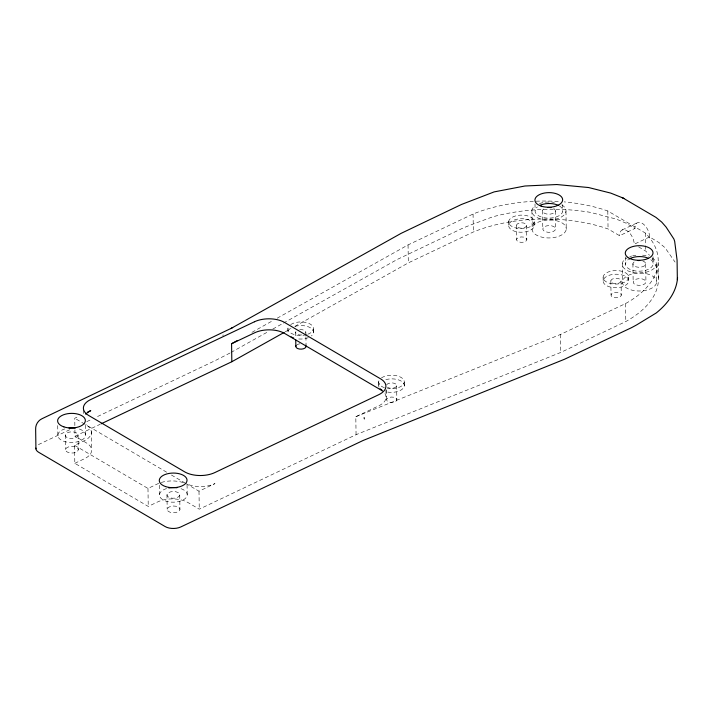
<?xml version="1.0" encoding="UTF-8"?>
<svg xmlns="http://www.w3.org/2000/svg" width="713" height="713" viewBox="0 0 713 713"><rect width="100%" height="100%" fill="white"/><g stroke="black" fill="none" stroke-linecap="round" stroke-linejoin="round"><path stroke-width="0.53" stroke-dasharray="3.56 2.67" d="M222.937 335.868L223.116 334.762M251.939 332.347L272.304 320.939M277.152 318.221L408.059 244.907L473.075 214.016A115.577 60.908 -0.8 0 1 559.758 201.538M231.03 352.454L267.919 331.795M272.767 329.076L282.473 323.64M283.444 323.096L397.114 259.532L461.935 228.552A233.864 121.442 -1.3 0 1 468.343 225.869L492.594 216.868A128.046 67.477 -0.8 0 1 590.355 212.349L616.38 219.132L625.479 222.902L635.016 228.392L634.98 227.492A11.096 6.185 64.6 0 1 641.896 223.08A11.096 6.185 64.6 0 1 649.516 235.343L649.588 236.948L658.91 242.536L665.042 247.714L675.068 262.099M285.155 331.857L290.975 328.604M294.852 326.429L408.308 262.883L473.325 232.001A115.577 60.908 -0.8 0 1 608.055 228.962L619.615 235.709L635.016 228.392M229.96 353.051L215.032 360.707L95.774 417.363M74.865 425.652L74.758 418.246L78.76 416.347M69.722 429.743L39.661 444.021A11.096 5.847 -0.8 0 0 37.753 445.197M86.754 421.65L91.772 419.271M74.918 429.877L75.008 436.222L100.141 424.288M652.101 258.872A115.577 60.908 -0.8 0 1 625.8 321.536L560.783 352.427L356.063 434.689L199.248 509.18L187.956 502.54A21.337 11.248 -0.8 0 0 157.831 501.854L148.233 506.417L74.82 463.316L74.571 445.331L84.17 440.777A21.337 11.248 -0.8 0 0 86.05 424.886L74.758 418.246M74.82 463.316L84.419 458.753A21.337 11.248 -0.8 0 0 86.309 442.862L75.008 436.222M622.119 229.969L637.52 222.652M649.588 236.948L634.187 244.265L634.115 242.661A11.096 6.185 64.6 0 0 626.495 230.397A11.096 6.185 64.6 0 0 619.579 234.809L619.615 235.709M74.571 445.331L147.983 488.45L157.582 483.886A21.337 11.248 -0.8 0 1 183.499 482.692M185.719 483.557A21.337 11.248 -0.8 0 1 187.706 484.573L198.998 491.212L214.996 483.61A21.337 11.248 -0.8 0 1 186.859 483.931M356.063 434.689L355.814 416.713L378.853 405.759A21.337 11.248 -0.8 0 0 384.922 393.621M355.814 416.713L560.534 334.45L625.551 303.56A115.577 60.908 -0.8 0 0 645.488 233.115L607.806 210.986A115.577 60.908 -0.8 0 0 564.135 201.886M166.637 472.202L88.875 426.543A21.337 11.248 -0.8 0 1 85.765 424.137M171.441 475.027L184.881 482.915M638.625 246.885L645.737 251.092A115.577 60.908 -0.8 0 1 649.525 255.343M658.197 262.25L658.447 280.227M656.334 264.425L656.584 282.401A17.076 8.993 -0.8 0 1 630.105 289.603A17.076 8.993 -0.8 0 1 631.95 274.033A17.076 8.993 -0.8 0 1 656.584 282.401M653.046 256.725L653.135 263.249M645.488 233.115L645.657 244.746M645.666 245.807L645.737 251.092M645.684 264.024L645.933 282.161A6.399 3.378 -0.8 0 1 636.005 284.861A6.399 3.378 -0.8 0 1 636.7 279.024A6.399 3.378 -0.8 0 1 645.933 282.161M632.903 263.73L633.153 281.867M628.679 277.615A12.807 6.747 -0.8 0 1 608.822 283.016A12.807 6.747 -0.8 0 1 610.203 271.341A12.807 6.747 -0.8 0 1 628.679 277.615L628.732 281.243A12.807 6.747 -0.8 0 1 608.866 286.644A12.807 6.747 -0.8 0 1 610.257 274.968A12.807 6.747 -0.8 0 1 628.732 281.243M625.346 256.885L625.453 264.505M625.551 303.56L625.8 321.536M622.262 263.641L622.511 281.626M621.068 281.065A5.125 2.7 -0.8 0 1 613.118 283.23A5.125 2.7 -0.8 0 1 613.67 278.56A5.125 2.7 -0.8 0 1 621.068 281.065L621.264 295.209A5.125 2.7 -0.8 0 1 613.314 297.374A5.125 2.7 -0.8 0 1 613.866 292.704A5.125 2.7 -0.8 0 1 621.264 295.209M610.845 280.833L611.041 294.977M607.806 210.986L608.055 228.962M603.127 277.027L603.171 280.655M565.979 211.36L566.229 229.345A17.076 8.993 -0.8 0 1 539.75 236.547A17.076 8.993 -0.8 0 1 541.595 220.968A17.076 8.993 -0.8 0 1 566.229 229.345M562.691 204.604L562.78 211.137M560.534 334.45L560.783 352.427M555.329 210.959L555.579 229.096A6.399 3.378 -0.8 0 1 545.65 231.796A6.399 3.378 -0.8 0 1 546.345 225.959A6.399 3.378 -0.8 0 1 555.579 229.096M542.548 210.674L542.807 228.802M535.008 203.971L535.098 210.495M534.233 222.153A12.807 6.747 -0.8 0 1 514.367 227.554A12.807 6.747 -0.8 0 1 515.757 215.87A12.807 6.747 -0.8 0 1 534.233 222.153L534.278 225.78A12.807 6.747 -0.8 0 1 514.421 231.181A12.807 6.747 -0.8 0 1 515.802 219.497A12.807 6.747 -0.8 0 1 534.278 225.78M531.907 210.585L532.156 228.561M526.613 225.602A5.125 2.7 -0.8 0 1 518.672 227.759A5.125 2.7 -0.8 0 1 519.224 223.089A5.125 2.7 -0.8 0 1 526.613 225.602L526.809 239.746A5.125 2.7 -0.8 0 1 518.868 241.903A5.125 2.7 -0.8 0 1 519.42 237.233A5.125 2.7 -0.8 0 1 526.809 239.746M516.39 225.37L516.586 239.515M508.672 221.565L508.725 225.192M473.075 214.016L473.325 232.001M408.059 244.907L408.308 262.883M404.262 382.284L404.316 385.911M396.651 385.706L396.847 399.859A5.125 2.7 -0.8 0 1 388.897 402.016A5.125 2.7 -0.8 0 1 389.458 397.346A5.125 2.7 -0.8 0 1 396.847 399.859M386.482 389.833L386.624 399.619M385.929 389.868L386.027 396.49M378.71 381.696L378.755 385.323M313.488 328.969L313.533 332.597M305.868 332.418L305.913 335.689M305.93 336.777L306.064 346.571M295.645 332.187L295.726 337.632M287.927 328.39L287.981 332.008A12.807 6.747 -0.8 0 1 290.093 328.684M198.998 491.212L199.248 509.18M187.064 484.831L187.207 495.187M179.747 495.018A6.399 3.378 -0.8 0 1 169.819 497.719A6.399 3.378 -0.8 0 1 170.514 491.881A6.399 3.378 -0.8 0 1 179.747 495.018L179.952 509.528A6.399 3.378 -0.8 0 1 170.024 512.228A6.399 3.378 -0.8 0 1 170.719 506.39A6.399 3.378 -0.8 0 1 179.952 509.528M166.976 494.724L167.172 509.234M159.391 485.232L159.516 494.555M147.983 488.45L148.233 506.417M91.344 431.499L91.594 449.475M85.4 425.144L85.542 435.509M83.448 409.984L83.51 414.405M78.091 435.322A6.399 3.378 -0.8 0 1 68.19 438.049A6.399 3.378 -0.8 0 1 68.813 432.212A6.399 3.378 -0.8 0 1 78.091 435.322L78.296 449.832A6.399 3.378 -0.8 0 1 68.395 452.559A6.399 3.378 -0.8 0 1 69.018 446.721A6.399 3.378 -0.8 0 1 78.296 449.832M65.311 435.073L65.516 449.573M57.726 425.554L57.86 434.877M181.031 488.708A13.868 7.308 -0.8 0 1 183.41 499.813A13.868 7.308 -0.8 0 1 162.199 499.323A13.868 7.308 -0.8 0 1 167.19 488.387M79.375 429.03A13.868 7.308 -0.8 0 1 81.745 440.135A13.868 7.308 -0.8 0 1 60.543 439.645A13.868 7.308 -0.8 0 1 65.525 428.709M652.101 257.954A17.076 8.993 -0.8 0 1 650.586 270.664A17.076 8.993 -0.8 0 1 626.495 270.12A17.076 8.993 -0.8 0 1 628.001 257.402M629.766 256.662A17.076 8.993 -0.8 0 1 631.7 256.056M632.707 255.798A17.076 8.993 -0.8 0 1 635.916 255.245M642.573 255.174A17.076 8.993 -0.8 0 1 648.741 256.439M561.746 204.889A17.076 8.993 -0.8 0 1 561.309 217.046A17.076 8.993 -0.8 0 1 538.297 218.116A17.076 8.993 -0.8 0 1 534.714 206.137M539.411 203.606A17.076 8.993 -0.8 0 1 554.384 202.394M642.832 261.029A6.399 3.378 -0.8 0 1 644.294 265.931A6.399 3.378 -0.8 0 1 634.882 266.368A6.399 3.378 -0.8 0 1 635.06 261.395M553.743 208.535A6.399 3.378 -0.8 0 1 553.573 213.098A6.399 3.378 -0.8 0 1 544.946 213.49A6.399 3.378 -0.8 0 1 543.609 209.007M650.817 259.692A13.868 7.308 -0.8 0 1 648.295 269.345A13.868 7.308 -0.8 0 1 629.855 269.327A13.868 7.308 -0.8 0 1 628.1 259.675M559.34 205.879A13.868 7.308 -0.8 0 1 558.983 215.754A13.868 7.308 -0.8 0 1 540.294 216.618A13.868 7.308 -0.8 0 1 537.379 206.886M381.473 377.881A12.807 6.747 -0.8 0 1 398.255 376.188A12.807 6.747 -0.8 0 1 403.068 384.753A12.807 6.747 -0.8 0 1 387.409 388.425M384.405 387.685A12.807 6.747 -0.8 0 1 379.352 379.958M290.699 324.575A12.807 6.747 -0.8 0 1 310.307 324.121A12.807 6.747 -0.8 0 1 307.383 334.37M306.403 334.664A12.807 6.747 -0.8 0 1 292.294 333.853A12.807 6.747 -0.8 0 1 288.569 326.652M295.057 326.322A12.807 6.747 -0.8 0 1 310.36 327.748A12.807 6.747 -0.8 0 1 311.429 335.93M308.364 337.659A12.807 6.747 -0.8 0 1 296.679 338.746M299.745 329.673A5.125 2.7 -0.8 0 1 305.61 333.114M301.768 334.941A5.125 2.7 -0.8 0 1 295.904 331.492M385.84 379.628A12.807 6.747 -0.8 0 1 404.333 385.617A12.807 6.747 -0.8 0 1 385.412 391.606M378.986 387.079A12.807 6.747 -0.8 0 1 380.867 381.99M386.678 384.779A5.125 2.7 -0.8 0 1 394.369 383.318A5.125 2.7 -0.8 0 1 394.922 387.587A5.125 2.7 -0.8 0 1 386.954 386.838M296.688 345.003A5.125 2.7 -0.8 0 1 299.941 343.818"/><path stroke-width="1.07" d="M101.148 423.807L231.823 361.732L231.573 343.746L237.393 340.493M231.823 361.732L284.193 332.401M231.921 327.962L401.205 233.311L461.436 204.488L494.162 191.895L524.928 186.004L556.817 184.533L588.582 187.528L610.738 193.098L622.805 197.92M230.709 328.622L232.696 327.543M231.475 328.203L42.147 418.647C38.092 420.447 35.4 424.823 35.65 429.262L35.926 448.851M87.761 412.069L90.765 410.643A21.337 11.248 -0.8 0 0 85.712 414.191M231.573 343.746L254.612 332.802A21.337 11.248 -0.8 0 1 284.737 333.488L380.733 389.868A21.337 11.248 -0.8 0 1 382.444 391.018M623.126 198.089L655.987 217.403L661.744 222.108L666.076 227.046L673.91 239.042L674.676 241.333L677.074 260.102L677.35 279.648M622.021 197.519L623.937 198.499M364.156 417.595L364.352 418.914M295.752 339.807L295.842 346.331M35.926 448.085A11.096 5.847 -0.8 0 0 38.68 452.292L165.175 526.577A11.096 5.847 -0.8 0 0 180.835 526.934L363.113 440.474L564.393 359.307L631.085 327.891A233.864 125.007 -0.3 0 0 636.807 324.798L656.236 312.971A128.046 67.477 -0.8 0 0 677.546 277.455M168.865 488.004A13.868 7.308 -0.8 0 1 176.913 487.772M68.956 428.058A13.868 7.308 -0.8 0 1 75.257 428.094M638.028 260.584A6.399 3.378 -0.8 0 1 639.695 260.503M547.673 207.519A6.399 3.378 -0.8 0 1 550.98 207.599M628.857 259.167A13.868 7.308 -0.8 0 1 648.429 258.284M539.759 205.424A13.868 7.308 -0.8 0 1 558.502 205.424M293.676 337.998A12.807 6.747 -0.8 0 1 291.154 336.866M381.936 390.18A12.807 6.747 -0.8 0 1 380.074 388.737M305.538 345.208A5.125 2.7 -0.8 0 1 301.305 349.138A5.125 2.7 -0.8 0 1 296.1 345.636M254.461 321.768L90.604 399.61A21.337 11.248 -0.8 0 0 88.724 415.501L184.72 471.881A21.337 11.248 -0.8 0 0 214.845 472.567L378.701 394.726A21.337 11.248 -0.8 0 0 380.582 378.835L284.576 322.454A21.337 11.248 -0.8 0 0 254.461 321.768M165.487 486.542A13.868 7.308 -0.8 0 0 187.002 480.687A13.868 7.308 -0.8 0 0 166.985 473.887A13.868 7.308 -0.8 0 0 165.487 486.542M63.822 426.855A13.868 7.308 -0.8 0 0 85.337 421A13.868 7.308 -0.8 0 0 65.329 414.2A13.868 7.308 -0.8 0 0 63.822 426.855M630.007 258.587A13.868 7.308 -0.8 0 0 652.751 254.274A13.868 7.308 -0.8 0 0 634.668 246.119A13.868 7.308 -0.8 0 0 630.007 258.587M541.114 206.102A13.868 7.308 -0.8 0 0 562.628 200.255A13.868 7.308 -0.8 0 0 542.611 193.455A13.868 7.308 -0.8 0 0 541.114 206.102"/></g></svg>
